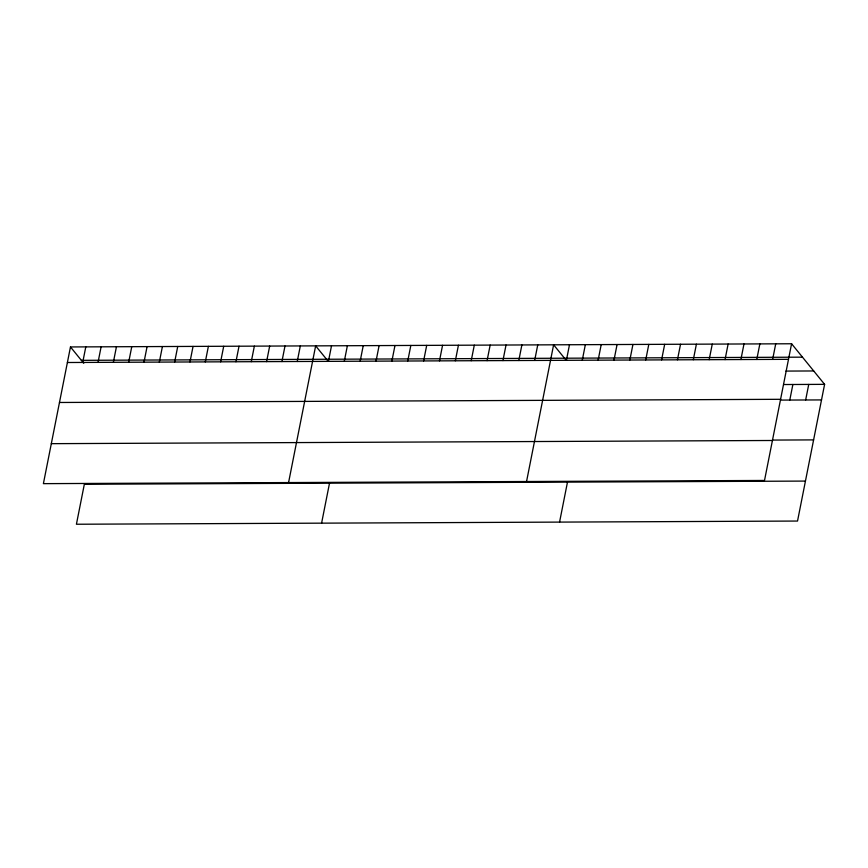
<?xml version="1.0" encoding="UTF-8"?>
<svg xmlns="http://www.w3.org/2000/svg" width="868" height="868" viewBox="0 0 868 868"><rect width="100%" height="100%" fill="white"/><g stroke="black" fill="none" stroke-linecap="round" stroke-linejoin="round"><path stroke-width="1.3" d="M70.471 346.95L43.4 483.65L764.513 480.46L791.583 343.761L70.471 346.95L83.773 363.301M82.71 362.444L85.791 346.885M98.03 362.379L101.111 346.809M113.361 362.303L116.442 346.744M128.681 362.238L131.762 346.679M144.001 362.173L147.083 346.614M159.332 362.108L162.414 346.538M174.652 362.032L177.734 346.473M189.973 361.967L193.054 346.408M205.304 361.902L208.385 346.343M220.624 361.837L223.705 346.278M235.944 361.761L239.025 346.202M251.275 361.696L254.357 346.137M266.595 361.63L269.677 346.072M281.916 361.565L284.997 346.006M297.247 361.5L300.317 345.931M288.577 482.565L315.648 345.865L328.147 361.229M328.429 361.359L331.511 345.8M344.292 361.283L347.374 345.724M321.594 523.154L329.514 483.172M360.155 361.218L363.236 345.659M376.028 361.153L379.11 345.583M391.891 361.077L394.973 345.518M407.754 361.012L410.835 345.442M423.617 360.936L426.698 345.377M439.479 360.871L442.561 345.301M455.342 360.795L458.423 345.236M471.216 360.73L474.297 345.171M487.078 360.654L490.16 345.095M502.941 360.589L506.022 345.03M518.804 360.513L521.885 344.954M534.666 360.448L537.748 344.889M526.55 481.512L553.61 344.813L566.11 360.177M566.403 360.307L569.484 344.748M582.265 360.242L585.347 344.672M559.567 522.102L567.477 482.131M598.128 360.166L601.209 344.607M613.991 360.101L617.072 344.531M629.853 360.025L632.935 344.466M645.716 359.96L648.797 344.401M661.59 359.884L664.671 344.325M677.452 359.819L680.534 344.26M693.315 359.743L696.396 344.184M709.178 359.678L712.259 344.119M725.04 359.612L728.122 344.043M740.903 359.536L743.985 343.978M756.777 359.471L759.858 343.902M772.639 359.395L775.721 343.836M789.793 400.05L792.875 384.491M805.656 399.985L808.737 384.426M791.583 343.761L824.6 384.35L797.529 521.05L76.417 524.239L84.337 484.257L805.45 481.078M81.364 360.339L802.477 357.16M67.389 362.509L788.502 359.33M785.941 371.081L813.707 370.961M783.62 384.535L824.6 384.35M59.469 402.481L780.582 399.302M780.538 400.094L821.519 399.92M772.618 440.076L813.609 439.892M51.32 443.667L772.433 440.488"/></g></svg>
